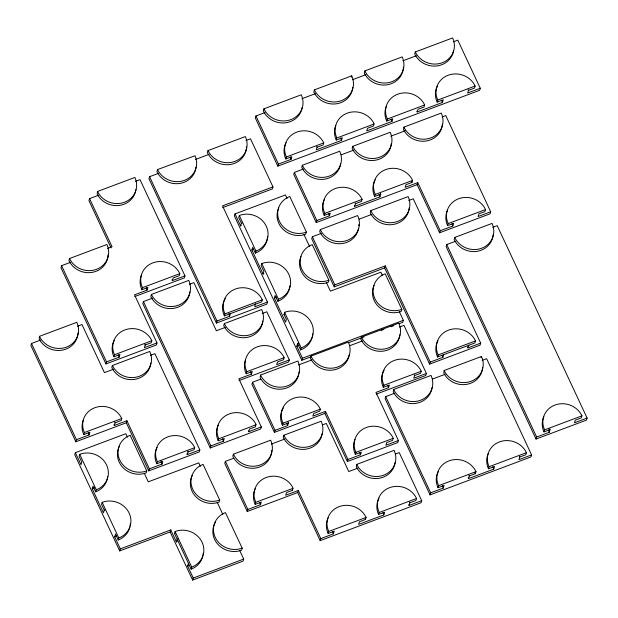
<?xml version="1.0" encoding="UTF-8"?>
<svg xmlns="http://www.w3.org/2000/svg" width="618" height="618" viewBox="0 0 618 618"><rect width="100%" height="100%" fill="white"/><g stroke="black" fill="none" stroke-linecap="round" stroke-linejoin="round"><path stroke-width="0.93" d="M40.525 340.101L31.51 343.484L30.9 345.524L75.852 441.739L126.304 422.774L126.922 420.742L114.307 425.478A13.897 12.839 16.7 0 0 113.928 424.736M39.482 336.331L39.768 336.934A20.564 18.996 16.7 0 0 66.505 347.107A20.564 18.996 16.7 0 0 77.049 322.828L76.81 322.31L39.482 336.331L39.158 338.973A20.564 18.996 16.7 0 0 61.622 350.251A20.564 18.996 16.7 0 0 77.945 333.148M70.599 262.295L61.584 265.686L60.973 267.718L105.925 363.932L156.377 344.975L156.995 342.936L134.515 294.832L147.13 290.089L147.926 287.44L141.87 289.718A20.564 18.996 16.7 0 1 141.7 274.531M69.548 258.533A20.564 18.996 16.7 0 0 96.532 269.317A20.564 18.996 16.7 0 0 106.891 244.504L69.548 258.533L68.938 260.572A20.564 18.996 16.7 0 0 91.649 272.453A20.564 18.996 16.7 0 0 108.042 254.786M98.579 195.234L89.571 198.617L88.961 200.657L111.024 247.888M97.544 191.464L97.783 191.982A20.564 18.996 16.7 0 0 124.481 202.271A20.564 18.996 16.7 0 0 135.141 178.046L134.863 177.443L97.544 191.464L97.173 194.021A20.564 18.996 16.7 0 0 118.957 205.477A20.564 18.996 16.7 0 0 135.89 189.556M158.594 173.318L149.579 176.702L148.969 178.741L216.393 323.059L266.852 304.102L267.463 302.063L222.511 205.848L272.971 186.891L250.499 138.787L245.995 140.479M75.852 441.739L76.462 439.699L31.51 343.484M157.551 169.556L157.984 170.437A20.564 18.996 16.7 0 0 184.882 180.201A20.564 18.996 16.7 0 0 194.987 155.751L157.551 169.556L156.941 171.588L157.374 172.476A20.564 18.996 16.7 0 0 179.398 183.515A20.564 18.996 16.7 0 0 195.945 167.246M127.432 437.158L125.825 433.72L75.365 452.677L74.755 454.717L119.699 550.924L170.159 531.967L170.769 529.927L120.309 548.892L119.699 550.924M76.462 439.699L89.077 434.956L89.865 432.314L83.816 434.585L84.427 432.546A20.564 18.996 16.7 0 1 94.778 407.733A20.564 18.996 16.7 0 1 121.761 418.517L121.151 420.557L115.095 422.828L114.307 425.478M105.925 363.932L106.535 361.893L61.584 265.686M115.674 534.145L118.185 539.985L118.795 537.954A20.564 18.996 16.7 0 0 129.154 513.133A20.564 18.996 16.7 0 0 102.163 502.349L101.553 504.388L104.257 510.167L103.461 512.816L92.221 488.761L93.017 486.111L95.682 491.82L96.292 489.788A20.494 18.934 16.7 0 0 106.613 465.053A20.494 18.934 16.7 0 0 79.722 454.307L79.112 456.347L81.777 462.055L80.981 464.705L75.365 452.677M106.535 361.893L119.15 357.158L119.938 354.508L113.89 356.779L114.5 354.747A20.564 18.996 16.7 0 1 124.851 329.927A20.564 18.996 16.7 0 1 151.835 340.711L151.225 342.751L145.168 345.029L144.38 347.671L156.995 342.936M112.406 365.485A20.564 18.996 16.7 0 0 139.398 376.269A20.564 18.996 16.7 0 0 149.749 351.457L112.406 365.485L111.796 367.525A20.564 18.996 16.7 0 0 133.882 379.491A20.564 18.996 16.7 0 0 150.831 362.936M141.87 289.718L142.48 287.679A20.564 18.996 16.7 0 1 152.839 262.866A20.564 18.996 16.7 0 1 179.823 273.65L179.212 275.69L173.156 277.961L172.36 280.611L184.975 275.867L140.031 179.66L135.52 181.352M152.445 298.208L143.438 301.592L142.828 303.631L210.251 447.95L260.703 428.992L261.321 426.953L238.842 378.849L251.456 374.106L252.252 371.457L246.196 373.736A20.564 18.996 16.7 0 1 245.562 359.653M151.402 294.446A20.564 18.996 16.7 0 0 178.386 305.23A20.564 18.996 16.7 0 0 188.745 280.417L151.402 294.446L150.792 296.486A20.564 18.996 16.7 0 0 172.87 308.452A20.564 18.996 16.7 0 0 189.826 291.897M208.003 150.599A20.564 18.996 16.7 0 0 234.987 161.383A20.564 18.996 16.7 0 0 245.346 136.57L208.003 150.599L207.393 152.631A20.564 18.996 16.7 0 0 230.105 164.519A20.564 18.996 16.7 0 0 246.497 146.852M184.975 275.867L184.365 277.907L134.809 296.524M120.309 548.892L114.693 536.857L115.489 534.207M146.775 470.877L146.095 471.132A20.564 18.996 16.7 0 1 119.753 460.008A20.564 18.996 16.7 0 1 129.664 435.481L130.151 435.296L146.775 470.877L146.165 472.917L145.485 473.164A20.564 18.996 16.7 0 1 123.036 467.679A20.564 18.996 16.7 0 1 119.313 446.327M150.398 355.365L154.902 353.674L199.853 449.889L199.243 451.92L148.783 470.885L149.394 468.846L126.922 420.742M264.975 112.6L255.96 115.983L255.35 118.023L277.822 166.126L479.661 90.29L480.271 88.25L457.799 40.147L453.295 41.839M149.394 468.846L162.009 464.103L162.804 461.461L156.748 463.732L157.358 461.692A20.564 18.996 16.7 0 1 167.71 436.88A20.564 18.996 16.7 0 1 194.693 447.664L194.083 449.703L188.034 451.974L187.239 454.624L199.853 449.889M263.925 108.83A20.564 18.996 16.7 0 0 290.916 119.614A20.564 18.996 16.7 0 0 301.267 94.801L263.925 108.83L263.314 110.869A20.564 18.996 16.7 0 0 284.767 122.905A20.564 18.996 16.7 0 0 302.202 107.47M287.069 198.393L285.462 194.956L235.01 213.913L234.392 215.952L301.816 360.271L310.831 356.88M263.901 273.774A13.897 12.839 16.7 0 0 263.098 274.044L251.858 249.989L252.654 247.339L255.35 253.117L255.968 251.078A20.564 18.996 16.7 0 0 266.319 226.265A20.564 18.996 16.7 0 0 239.336 215.481L238.726 217.521L241.422 223.299L240.626 225.949L241.205 225.74M216.393 323.059L217.003 321.02L149.579 176.702M224.357 315.906L224.967 313.874A20.564 18.996 16.7 0 1 235.327 289.054A20.564 18.996 16.7 0 1 262.31 299.838L261.7 301.878L224.357 315.906A20.564 18.996 16.7 0 1 225.323 298.618M224.334 323.593A20.564 18.996 16.7 0 0 251.317 334.377A20.564 18.996 16.7 0 0 261.677 309.564L224.334 323.593L223.724 325.632A20.564 18.996 16.7 0 0 245.802 337.598A20.564 18.996 16.7 0 0 262.758 321.043M217.003 321.02L229.672 316.261L230.352 313.372M277.822 166.126L278.44 164.087L255.96 115.983M272.971 186.891L272.36 188.93L222.804 207.548M278.44 164.087L291.055 159.351L291.843 156.702L285.794 158.973L286.404 156.941A20.564 18.996 16.7 0 1 296.756 132.121A20.564 18.996 16.7 0 1 323.739 142.905L323.129 144.944L317.073 147.223L316.277 149.865L341.507 140.386L342.302 137.744L336.262 140.016L336.022 139.506A20.564 18.996 16.7 0 1 335.821 125.423M191.117 569.124L174.492 533.543L175.103 531.511L175.69 531.287A20.564 18.996 16.7 0 1 202.086 542.287A20.564 18.996 16.7 0 1 192.314 566.868L191.727 567.092L191.117 569.124L191.704 568.908A20.564 18.996 16.7 0 0 202.92 555.536M177.196 541.685A13.897 12.839 16.7 0 0 176.393 541.955L177.181 539.305A13.897 12.839 16.7 0 1 177.984 539.035M312.175 337.335A20.564 18.996 16.7 0 1 301.368 349.649L300.595 349.95L301.205 347.911L301.978 347.61A20.564 18.996 16.7 0 0 311.472 322.92A20.564 18.996 16.7 0 0 284.968 312.183L283.971 314.369L286.366 319.506L285.57 322.148L274.338 298.1L275.134 295.45L277.853 301.275L278.463 299.236A20.618 19.05 16.7 0 0 288.845 274.353A20.618 19.05 16.7 0 0 261.785 263.538L261.175 265.578L263.894 271.395L263.098 274.044M351.318 77.204L351.727 75.844L314.384 89.873L313.774 91.912A20.564 18.996 16.7 0 0 335.86 103.878A20.564 18.996 16.7 0 0 352.808 87.323M210.251 447.95L210.862 445.91L143.438 301.592M303.384 169.046L294.377 172.43L293.759 174.469L316.238 222.573L417.15 184.658L417.768 182.619L405.153 187.362L405.941 184.712L411.99 182.441L412.6 180.402L412.245 179.66A20.564 18.996 16.7 0 0 385.431 169.687A20.564 18.996 16.7 0 0 375.103 194.052L374.67 196.462L380.719 194.191A13.897 12.839 16.7 0 1 380.387 193.426M210.862 445.91L223.477 441.175L224.264 438.525L218.224 440.796L218.61 438.286A20.564 18.996 16.7 0 1 229.093 413.983A20.564 18.996 16.7 0 1 255.852 424.095L255.543 426.775L249.494 429.046L248.706 431.696L261.321 426.953M302.341 165.284A20.564 18.996 16.7 0 0 329.324 176.068A20.564 18.996 16.7 0 0 339.676 151.256L302.341 165.284L301.731 167.316A20.564 18.996 16.7 0 0 323.175 179.351A20.564 18.996 16.7 0 0 340.618 163.917M239.691 550.483L243.701 559.074L243.09 561.113L192.631 580.07L193.249 578.039L187.625 566.011L188.42 563.361M246.196 373.736L246.806 371.696A20.564 18.996 16.7 0 1 257.165 346.883A20.564 18.996 16.7 0 1 284.149 357.667L283.538 359.707L277.482 361.978L276.686 364.628L289.301 359.892L266.829 311.781L262.326 313.473M233.488 458.309L225.377 461.352L224.767 463.392L247.239 511.495L297.698 492.538L298.309 490.499L285.694 495.242L286.489 492.592L292.538 490.321L292.839 487.633A20.564 18.996 16.7 0 0 266.08 477.529A20.564 18.996 16.7 0 0 255.605 501.839L255.219 504.342L261.26 502.071L260.464 504.721L247.849 509.456L247.239 511.495M260.665 379.182L252.553 382.225L251.943 384.265L274.415 432.368L324.875 413.411L325.485 411.372L312.87 416.115L313.666 413.465L319.722 411.186L320.333 409.155A20.564 18.996 16.7 0 0 293.349 398.371A20.564 18.996 16.7 0 0 282.99 423.183L282.38 425.215L288.436 422.944A13.897 12.839 16.7 0 1 288.112 422.179M219.707 500.024L218.996 500.286A20.564 18.996 16.7 0 1 192.677 489.132A20.564 18.996 16.7 0 1 202.627 464.612L203.09 464.442L219.707 500.024L219.096 502.063L218.386 502.326A20.564 18.996 16.7 0 1 195.945 496.802A20.564 18.996 16.7 0 1 192.26 475.443M233.403 454.176A20.494 18.934 16.7 0 0 260.302 464.929A20.494 18.934 16.7 0 0 270.622 440.201L233.403 454.176L232.793 456.215A20.494 18.934 16.7 0 0 254.168 468.212A20.494 18.934 16.7 0 0 271.549 452.832M260.526 375.072L260.765 375.574A20.564 18.996 16.7 0 0 287.447 385.879A20.564 18.996 16.7 0 0 298.139 361.669L297.853 361.051L260.526 375.072L260.155 377.613A20.564 18.996 16.7 0 0 281.29 389.155A20.564 18.996 16.7 0 0 298.679 374.361M306.42 232.113L306.165 232.214A20.564 18.996 16.7 0 1 279.591 221.653A20.564 18.996 16.7 0 1 288.884 196.887L289.796 196.532L306.42 232.113L305.555 234.253A20.564 18.996 16.7 0 1 282.998 229.239A20.564 18.996 16.7 0 1 278.764 207.949M336.262 140.016L336.632 137.466A20.564 18.996 16.7 0 1 347.161 113.187A20.564 18.996 16.7 0 1 373.905 123.345L373.581 125.987L367.532 128.258L366.737 130.908L391.966 121.429L392.762 118.78L386.714 121.058L386.304 120.131A20.564 18.996 16.7 0 1 386.451 106.064M316.238 222.573L316.849 220.533L294.377 172.43M321.352 233.341L312.345 236.733L311.727 238.764L334.207 286.868L384.666 267.911L385.277 265.879L334.817 284.836L334.207 286.868M364.844 70.915A20.564 18.996 16.7 0 0 391.827 81.7A20.564 18.996 16.7 0 0 402.187 56.887L364.844 70.915L364.234 72.955A20.564 18.996 16.7 0 0 385.678 84.99A20.564 18.996 16.7 0 0 403.121 69.548M316.849 220.533L329.464 215.798L330.259 213.148L324.211 215.419L324.821 213.388L324.427 212.507A20.564 18.996 16.7 0 1 335.497 188.451A20.564 18.996 16.7 0 1 362.032 199.112L361.538 201.398L355.489 203.67L354.693 206.319L379.923 196.841L380.719 194.191M320.309 229.579A20.564 18.996 16.7 0 0 347.293 240.363A20.564 18.996 16.7 0 0 357.644 215.551L320.309 229.579L319.699 231.619A20.564 18.996 16.7 0 0 341.144 243.654A20.564 18.996 16.7 0 0 358.587 228.22M352.747 146.342A20.618 19.05 16.7 0 0 379.807 157.157A20.618 19.05 16.7 0 0 390.19 132.275L352.747 146.342L352.136 148.382A20.618 19.05 16.7 0 0 374.276 160.379A20.618 19.05 16.7 0 0 391.279 143.778M289.301 359.892L288.691 361.924L239.135 380.549M301.816 360.271L302.426 358.231L296.81 346.204L297.606 343.554A13.897 12.839 16.7 0 0 298.386 343.237M274.415 432.368L275.025 430.329L252.553 382.225M242.186 548.135L241.136 548.498A20.564 18.996 16.7 0 1 215.01 536.926A20.564 18.996 16.7 0 1 225.423 512.592L242.186 548.135L241.576 550.174L240.526 550.538A20.564 18.996 16.7 0 1 218.617 545.107A20.564 18.996 16.7 0 1 214.361 524.327M328.892 280.217L328.104 280.502A20.564 18.996 16.7 0 1 301.823 269.255A20.564 18.996 16.7 0 1 311.881 244.782L312.268 244.635L328.892 280.217L328.282 282.256L327.494 282.542A20.564 18.996 16.7 0 1 305.524 277.389A20.564 18.996 16.7 0 1 300.966 256.655M283.801 435.242A20.564 18.996 16.7 0 0 310.784 446.026A20.564 18.996 16.7 0 0 321.144 421.213L283.801 435.242L283.191 437.281A20.564 18.996 16.7 0 0 304.635 449.317A20.564 18.996 16.7 0 0 322.078 433.882M275.025 430.329L287.64 425.593L288.436 422.944M310.978 356.107A20.564 18.996 16.7 0 0 337.953 366.907A20.564 18.996 16.7 0 0 348.32 342.094L310.978 356.107L310.36 358.146A20.564 18.996 16.7 0 0 331.804 370.19A20.564 18.996 16.7 0 0 349.255 354.763M386.714 121.058L387.324 119.019L386.914 118.1A20.564 18.996 16.7 0 1 398.046 94.067A20.564 18.996 16.7 0 1 424.566 104.79L424.041 107.03L417.992 109.301L417.196 111.951L442.426 102.472L443.222 99.822L437.165 102.101A20.564 18.996 16.7 0 1 437.529 85.84M415.304 51.958A20.564 18.996 16.7 0 0 442.287 62.742A20.564 18.996 16.7 0 0 452.646 37.93L415.304 51.958L414.693 53.99A20.564 18.996 16.7 0 0 436.138 66.026A20.564 18.996 16.7 0 0 453.581 50.591M370.769 210.614L370.87 210.846A20.564 18.996 16.7 0 0 397.397 221.53A20.564 18.996 16.7 0 0 408.498 197.49L408.096 196.594L370.769 210.614L370.259 212.878A20.564 18.996 16.7 0 0 392.492 224.597A20.564 18.996 16.7 0 0 409.209 207.833M403.925 127.115L404.095 127.486A20.564 18.996 16.7 0 0 430.707 137.968A20.564 18.996 16.7 0 0 441.584 113.836L441.244 113.086L403.925 127.115L403.484 129.525A20.564 18.996 16.7 0 0 425.81 141.066A20.564 18.996 16.7 0 0 442.372 124.164M361.437 337.158A20.564 18.996 16.7 0 0 388.421 347.942A20.564 18.996 16.7 0 0 398.78 323.129L361.437 337.158L360.827 339.197A20.564 18.996 16.7 0 0 382.905 351.163A20.564 18.996 16.7 0 0 399.861 334.608M437.165 102.101L437.776 100.062A20.564 18.996 16.7 0 1 448.135 75.249A20.564 18.996 16.7 0 1 475.118 86.033L474.508 88.073L468.452 90.344L467.656 92.994L480.271 88.25M395.62 453.936L399.228 452.585L421.7 500.688L421.09 502.728L320.17 540.642L320.788 538.602L298.309 490.499M384.126 370.236A20.564 18.996 16.7 0 0 382.913 386.42L383.307 387.301L389.355 385.022L388.56 387.671L375.945 392.415L398.417 440.518L397.807 442.558L347.347 461.515L347.965 459.475L325.485 411.372M320.788 538.602L333.396 533.867L334.191 531.217L328.15 533.489L328.552 531.009A20.564 18.996 16.7 0 1 338.981 506.69A20.564 18.996 16.7 0 1 365.763 516.756L366.08 517.428L365.47 519.468L359.421 521.739L358.625 524.388L383.855 514.91L384.651 512.26L378.54 514.408A20.564 18.996 16.7 0 1 379.027 498.154M347.965 459.475L360.472 454.778L361.267 452.129L355.319 454.361L355.937 452.322L355.551 451.472A20.564 18.996 16.7 0 1 366.582 427.401A20.564 18.996 16.7 0 1 393.141 438.031L392.646 440.34L386.698 442.573L385.91 445.223L398.417 440.518M401.831 309.371A20.564 18.996 16.7 0 1 374.848 298.587A20.564 18.996 16.7 0 1 385.199 273.774L401.831 309.371L401.221 311.41A20.564 18.996 16.7 0 1 378.61 306.69A20.564 18.996 16.7 0 1 374.06 285.439M356.74 464.388L357.003 464.945A20.564 18.996 16.7 0 0 383.716 475.172A20.564 18.996 16.7 0 0 394.323 450.924L394.068 450.368L356.74 464.388L356.393 466.984A20.564 18.996 16.7 0 0 378.208 478.402A20.564 18.996 16.7 0 0 395.095 462.434M399.336 311.719L403.345 320.309L402.735 322.349L399.128 323.701M383.307 387.301L383.917 385.261L383.531 384.388A20.564 18.996 16.7 0 1 394.593 360.333A20.564 18.996 16.7 0 1 421.136 370.985L420.634 373.272L414.585 375.543L413.79 378.193L426.405 373.457L403.933 325.346L399.429 327.046M394.732 393.226L385.717 396.609L385.107 398.649L430.051 494.863L530.97 456.941L531.58 454.91L486.636 358.695L482.125 360.387M442.148 116.91L445.748 115.558L490.7 211.765L490.089 213.805L439.63 232.762L440.24 230.723L417.768 182.619M393.689 389.456L393.89 389.896A20.564 18.996 16.7 0 0 420.534 400.294A20.564 18.996 16.7 0 0 431.325 376.123L431.009 375.435L393.689 389.456L393.28 391.936A20.564 18.996 16.7 0 0 415.01 403.484A20.564 18.996 16.7 0 0 432.028 387.64M440.24 230.723L452.855 225.987L453.651 223.337L447.594 225.609L448.204 223.577A20.564 18.996 16.7 0 1 458.556 198.764A20.564 18.996 16.7 0 1 485.547 209.548L484.929 211.58L478.88 213.859L478.085 216.509L490.7 211.765M455.752 241.205L446.744 244.589L446.134 246.628L536.03 439.05L586.49 420.093L587.1 418.054L497.204 225.632L492.7 227.324M454.717 237.443L454.794 237.621A20.564 18.996 16.7 0 0 481.298 248.374A20.564 18.996 16.7 0 0 492.461 224.357L492.044 223.415L454.717 237.443L454.184 239.66A20.564 18.996 16.7 0 0 476.385 251.426A20.564 18.996 16.7 0 0 493.149 234.701M378.602 514.531L379.151 512.368A20.564 18.996 16.7 0 1 389.116 487.857A20.564 18.996 16.7 0 1 416.061 497.49L416.547 498.471L415.937 500.503L409.881 502.782L409.085 505.431L421.7 500.688M426.405 373.457L425.794 375.489L376.238 394.114M408.753 200.502L413.257 198.811L480.68 343.129L480.07 345.168L429.61 364.126L430.221 362.086L385.277 265.879M437.575 356.972L438.185 354.941A20.564 18.996 16.7 0 1 448.544 330.12A20.564 18.996 16.7 0 1 475.528 340.904L474.918 342.944L437.575 356.972A20.564 18.996 16.7 0 1 437.938 340.719M430.221 362.086L442.89 357.328L443.685 354.678M444.149 370.499L444.442 371.124A20.564 18.996 16.7 0 0 471.194 381.26A20.564 18.996 16.7 0 0 481.7 356.972L481.468 356.478L444.149 370.499L443.832 373.164A20.564 18.996 16.7 0 0 466.32 384.419A20.564 18.996 16.7 0 0 482.612 367.285M480.68 343.129L468.011 347.888L468.807 345.238M430.051 494.863L430.661 492.824L385.717 396.609M430.661 492.824L443.276 488.081L444.072 485.439L438.015 487.71L438.625 485.671A20.564 18.996 16.7 0 1 448.985 460.858A20.564 18.996 16.7 0 1 475.968 471.642L475.358 473.682L469.301 475.953L468.506 478.602L493.736 469.124L494.531 466.474L488.475 468.753A20.564 18.996 16.7 0 1 488.305 453.566M481.059 357.837L481.468 356.478M488.475 468.753L489.085 466.714A20.564 18.996 16.7 0 1 499.444 441.901A20.564 18.996 16.7 0 1 526.428 452.685L525.818 454.724L519.761 456.996L518.965 459.645L531.58 454.91M536.03 439.05L536.64 437.011L446.744 244.589M549.719 428.861A13.897 12.839 16.7 0 0 550.051 429.626L543.995 431.905L544.605 429.865A20.564 18.996 16.7 0 1 554.964 405.053A20.564 18.996 16.7 0 1 581.947 415.837L581.337 417.868L575.281 420.147L574.485 422.797L587.1 418.054M536.64 437.011L549.255 432.276L550.051 429.626M283.971 314.369L284.357 314.214M301.916 98.718L315.435 93.635M352.376 79.761L365.895 74.678M402.836 60.796L416.347 55.72M195.535 159.436L209.046 154.361M286.404 156.941L323.739 142.905M336.872 137.976L374.191 123.955M387.324 119.019L424.651 104.99M437.776 100.062L475.118 86.033M341.221 154.824L353.844 150.089M390.785 136.207L405.199 130.792M107.54 248.413L112.043 246.721L89.571 198.617M324.821 213.388L362.148 199.359M375.281 194.423L412.6 180.402M142.48 287.679L179.823 273.65M359.197 219.127L371.812 214.384M77.466 326.219L81.97 324.527L104.442 372.631L113.457 369.247M189.394 284.326L193.897 282.635L216.37 330.746L225.377 327.355M448.204 223.577L485.547 209.548M114.5 354.747L151.835 340.711M224.967 313.874L262.31 299.838M267.463 302.063L254.794 306.822L255.342 303.67M84.427 432.546L121.761 418.517M246.806 371.696L284.149 357.667M302.426 358.231L403.345 320.309M348.676 342.666L363.987 336.91M381.113 330.476L383.817 329.464M391.024 326.752L393.728 325.732M298.509 364.96L312.02 359.885M349.865 345.663L362.48 340.92M438.185 354.941L475.528 340.904M157.358 461.692L194.693 447.664M218.834 438.757L256.153 424.736M282.99 423.183L320.333 409.155M383.917 385.261L421.244 371.24M432.569 379.012L445.192 374.269M271.333 444.087L284.852 439.004M322.689 424.79L326.296 423.438L348.768 471.542L357.783 468.158M355.937 452.322L393.257 438.301M255.829 502.303L293.148 488.282M174.492 533.543L175.079 533.326M544.605 429.865L581.947 415.837M438.625 485.671L475.968 471.642M489.085 466.714L526.428 452.685M193.249 578.039L243.701 559.074M328.761 531.449L366.08 517.428M379.213 512.492L416.547 498.471M241.422 223.299L242.001 223.09M251.858 249.989L252.074 249.911A13.897 12.839 16.7 0 0 253.604 249.193M104.257 510.167L104.867 509.95M114.693 536.857L114.878 536.795A13.897 12.839 16.7 0 0 116.4 536.084M411.634 181.692L411.99 182.441M374.67 196.462L374.493 196.091A20.564 18.996 16.7 0 1 375.219 179.861M229.672 316.261L229.556 316.022A13.835 12.785 16.7 0 1 228.784 313.681M365.145 518.796L365.47 519.468M328.15 533.489L327.942 533.048A20.564 18.996 16.7 0 1 328.166 517.876M292.229 489.672L292.538 490.321M255.219 504.342L254.995 503.879A20.564 18.996 16.7 0 1 255.249 488.707M218.224 440.796L217.999 440.325A20.564 18.996 16.7 0 1 218.262 425.153M417.15 184.658L439.63 232.762M384.666 267.911L429.61 364.126M382.48 275.643L380.873 272.206L330.414 291.163L326.397 282.573M312.345 236.733L334.817 284.836M303.925 234.469L309.548 246.497M239.336 215.481L255.968 251.078M261.785 263.538L278.463 299.236M284.581 312.329L301.205 347.911M297.606 343.554L300.595 349.95M235.01 213.913L240.626 225.949M324.875 413.411L347.347 461.515M297.698 492.538L320.17 540.642M225.377 461.352L247.849 509.456M200.363 466.304L198.757 462.867L148.297 481.824L144.288 473.233M217.219 502.38L222.835 514.408M126.304 422.774L148.783 470.885M175.103 531.511L191.727 567.092M170.769 529.927L176.393 541.955M170.159 531.967L192.631 580.07M79.722 454.307L96.292 489.788M102.163 502.349L118.795 537.954M468.011 347.888L467.903 347.648A13.835 12.785 16.7 0 0 467.509 346.907M442.89 357.328L442.658 356.818A13.835 12.785 16.7 0 1 442.125 355.257M355.319 454.361L354.941 453.512A20.564 18.996 16.7 0 1 355.026 439.444M324.211 215.419L323.817 214.539A20.564 18.996 16.7 0 1 324.442 199.398M493.736 469.124A13.897 12.839 16.7 0 1 492.909 466.791M443.276 488.081A13.897 12.839 16.7 0 1 442.449 485.748M468.127 477.861A13.897 12.839 16.7 0 1 468.506 478.602M468.923 475.211A13.897 12.839 16.7 0 1 469.301 475.953M438.015 487.71A20.564 18.996 16.7 0 1 438.378 471.457M474.802 472.577A20.564 18.996 16.7 0 1 475.358 473.682M519.383 456.254A13.897 12.839 16.7 0 1 519.761 456.996M89.077 434.956A13.897 12.839 16.7 0 1 88.243 432.623M162.009 464.103A13.897 12.839 16.7 0 1 161.004 460.966M186.86 453.882A13.897 12.839 16.7 0 1 187.239 454.624M114.724 422.086A13.897 12.839 16.7 0 1 115.095 422.828M187.656 451.233A13.897 12.839 16.7 0 1 188.034 451.974M83.816 434.585A20.564 18.996 16.7 0 1 83.639 419.398M156.748 463.732A20.564 18.996 16.7 0 1 157.111 447.478M189.162 565.323A13.897 12.839 16.7 0 1 187.625 566.011M94.484 487.656A13.897 12.839 16.7 0 1 92.221 488.761M214.886 523.253A20.564 18.996 16.7 0 1 215.489 522.218M203.214 553.164A20.564 18.996 16.7 0 1 203.106 554.361M129.865 526.976A20.564 18.996 16.7 0 1 118.185 539.985M130.305 523.423A20.564 18.996 16.7 0 1 130.089 525.802M107.694 476.501A20.494 18.934 16.7 0 1 95.682 491.82M276.601 296.995A13.897 12.839 16.7 0 1 274.338 298.1M299.073 345.107A13.897 12.839 16.7 0 1 296.81 346.204M312.7 333.79A20.564 18.996 16.7 0 1 312.43 336.169M289.935 285.856A20.618 19.05 16.7 0 1 277.853 301.275M267.47 236.547A20.564 18.996 16.7 0 1 255.35 253.117M388.56 387.671A13.897 12.839 16.7 0 1 387.733 385.338M287.64 425.593A13.897 12.839 16.7 0 1 286.814 423.253M360.472 454.778A14.005 12.939 16.7 0 1 359.637 452.422M414.207 374.802A13.897 12.839 16.7 0 1 414.585 375.543M282.38 425.215A20.564 18.996 16.7 0 1 283.353 407.926M298.988 371.99A20.564 18.996 16.7 0 1 298.873 373.179M251.456 374.106A13.897 12.839 16.7 0 1 250.63 371.773M223.477 441.175A13.897 12.839 16.7 0 1 222.642 438.834M248.328 430.947A13.897 12.839 16.7 0 1 248.706 431.696M549.255 432.276A13.897 12.839 16.7 0 1 548.429 429.935M543.995 431.905A20.564 18.996 16.7 0 1 543.825 416.717M391.966 121.429A13.897 12.839 16.7 0 1 391.14 119.096M416.818 111.209A13.897 12.839 16.7 0 1 417.196 111.951M442.426 102.472A13.897 12.839 16.7 0 1 441.6 100.131M291.055 159.351A13.897 12.839 16.7 0 1 290.221 157.011M341.507 140.386A13.897 12.839 16.7 0 1 340.68 138.053M316.694 146.474A13.897 12.839 16.7 0 1 317.073 147.223M468.073 89.602A13.897 12.839 16.7 0 1 468.452 90.344M351.727 75.844A20.564 18.996 16.7 0 1 341.375 100.657A20.564 18.996 16.7 0 1 314.384 89.873M285.794 158.973A20.564 18.996 16.7 0 1 286.149 142.719M403.338 67.169A20.564 18.996 16.7 0 1 403.268 68.366M358.788 224.635A20.564 18.996 16.7 0 1 358.795 225.833M447.594 225.609A20.564 18.996 16.7 0 1 447.424 210.421M452.855 225.987A13.897 12.839 16.7 0 1 452.021 223.646M355.111 202.92A13.897 12.839 16.7 0 1 355.489 203.67M329.464 215.798A13.897 12.839 16.7 0 1 328.629 213.457M354.315 205.57A13.897 12.839 16.7 0 1 354.693 206.319M379.923 196.841A13.897 12.839 16.7 0 1 379.089 194.5M119.15 357.158A13.897 12.839 16.7 0 1 118.316 354.817M144.797 344.28A13.897 12.839 16.7 0 1 145.168 345.029M113.89 356.779A20.564 18.996 16.7 0 1 114.253 340.526M147.13 290.089A13.897 12.839 16.7 0 1 146.304 287.749M171.982 279.861A13.897 12.839 16.7 0 1 172.36 280.611M271.765 450.452A20.494 18.934 16.7 0 1 271.696 451.642M383.855 514.91A13.897 12.839 16.7 0 1 383.029 512.569M408.707 504.682A13.897 12.839 16.7 0 1 409.085 505.431M409.502 502.032A13.897 12.839 16.7 0 1 409.881 502.782M260.464 504.721A13.897 12.839 16.7 0 1 259.637 502.38M333.396 533.867A13.897 12.839 16.7 0 1 332.569 531.526"/></g></svg>
